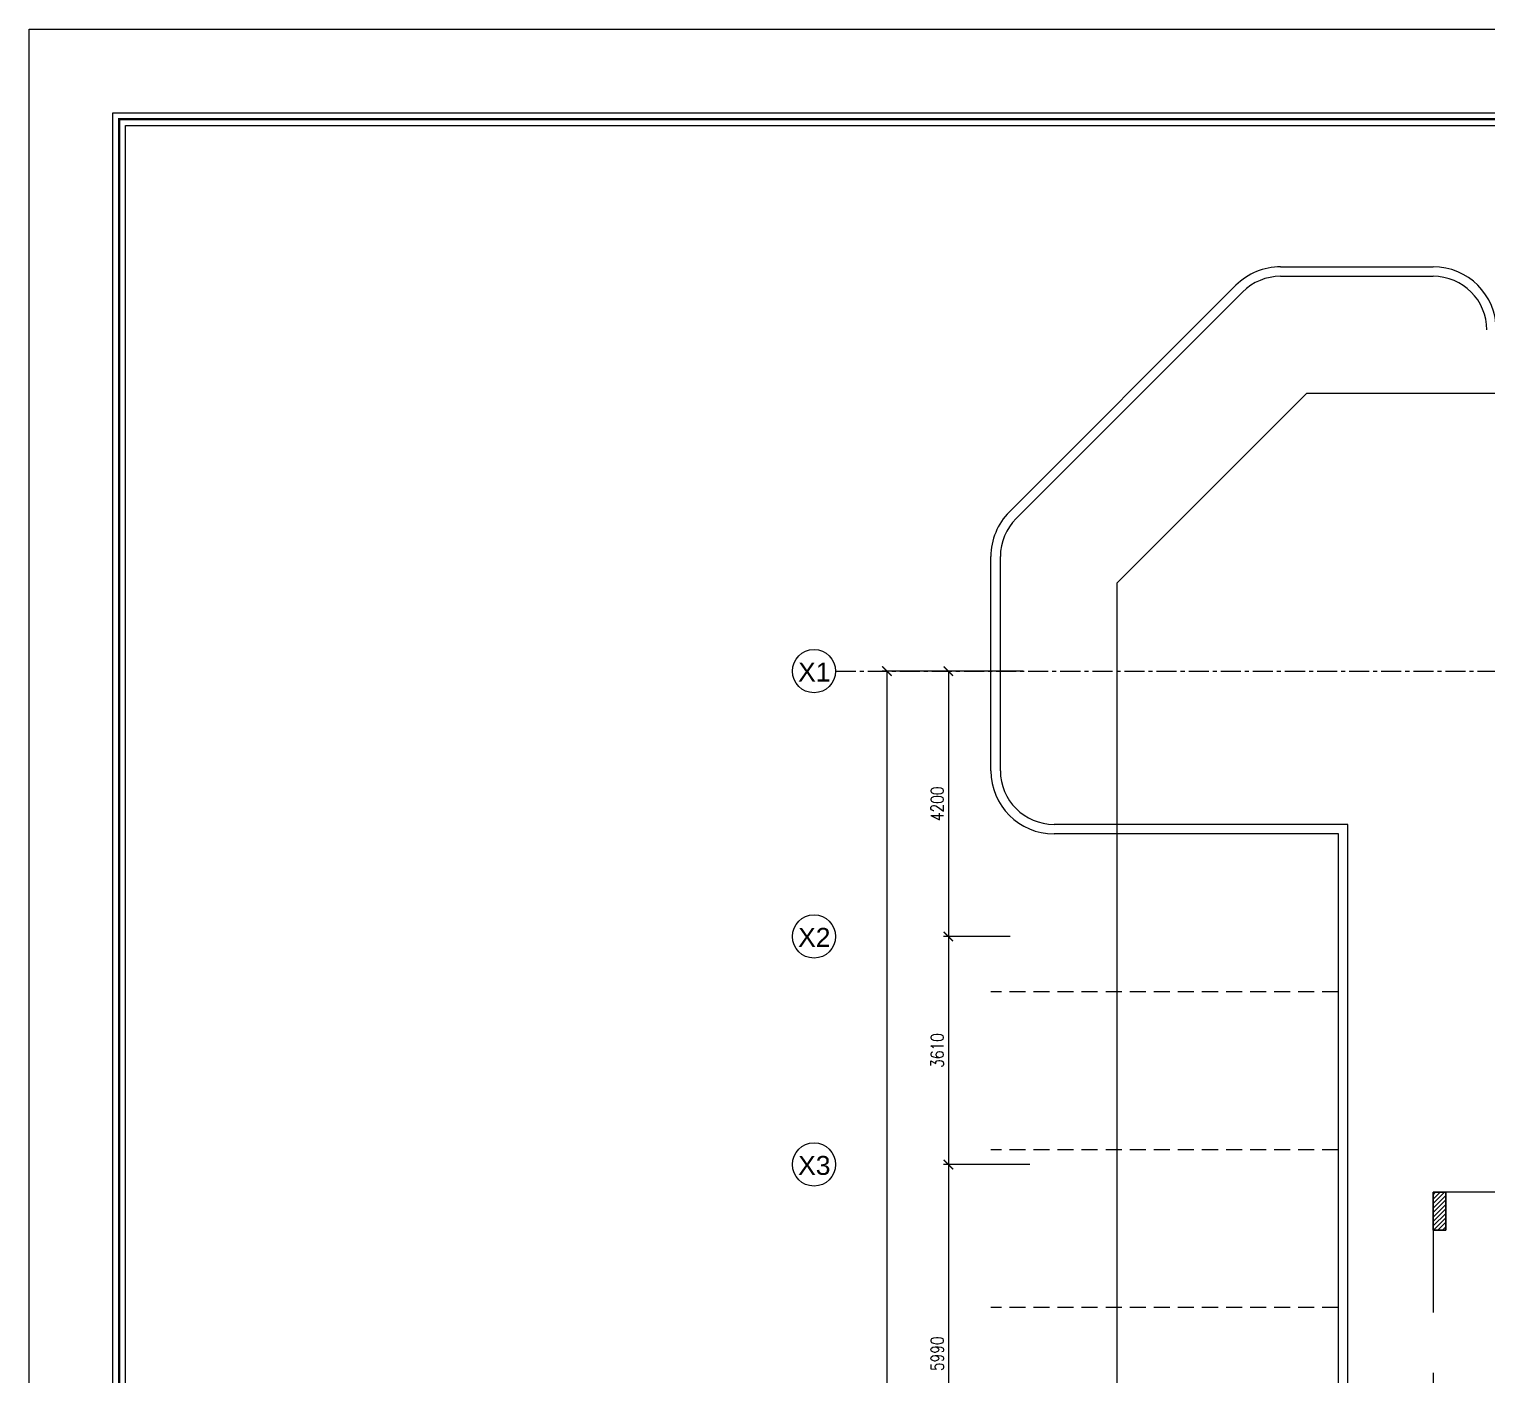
# Model space of a CAD drawing. Header units: millimetres. Extents: x -1288794 to 2153086, y -2701644 to -1428868.
# Drawn here: x 433437 to 456509, y -1485109 to -1463806 of the extents above; entities that cross this region are included whole.
import ezdxf
from ezdxf.enums import TextEntityAlignment as Align

# ---------------------------------------------------------------- set-up
doc = ezdxf.new("R2010")
doc.units = ezdxf.units.MM
doc.header["$LTSCALE"] = 100
doc.header["$PDMODE"] = 34
for name, pattern in [('CENTER', [50.8, 31.75, -6.35, 6.35, -6.35]), ('DASHED', [19.05, 12.7, -6.35]), ('DASHED2', [9.525, 6.35, -3.175])]:
    doc.linetypes.add(name, pattern=pattern)
for name, color, linetype in [('A-ANNO-DIMS', 1, 'Continuous'), ('A-ANNO-SYMB', 33, 'Continuous'), ('A-ANNO-TEXT', 8, 'Continuous'), ('A-AREA', 8, 'CENTER'), ('A-FLOR-OVHD', 4, 'DASHED2'), ('A-GRID', 253, 'CENTER'), ('A-WALL-FULL', 8, 'Continuous'), ('L-WALK', 8, 'Continuous'), ('LOGO LINE', 7, 'Continuous'), ('LOGO1LINE', 7, 'Continuous'), ('S-COL- HACT.', 9, 'Continuous'), ('S-COL.', 8, 'Continuous')]:
    doc.layers.add(name, color=color, linetype=linetype)
doc.styles.add('ROMANS', font='romans.shx', dxfattribs={"width": 0.8})
doc.styles.add('SANSSERIF', font='sas_____.pfb')
doc.dimstyles.new('100 of DIM2', dxfattribs={"dimscale": 0, "dimtxt": 200, "dimasz": 150, "dimexe": 75, "dimexo": 200, "dimgap": 75, "dimtad": 1, "dimdec": 0, "dimrnd": 5, "dimzin": 0, "dimdsep": 46, "dimtxsty": 'ROMANS', "dimblk": 'ARCHTICK', "dimcen": 100, "dimclrd": 94, "dimclre": 94, "dimclrt": 2, "dimadec": 0, "dimazin": 0, "dimtfac": 1, "dimtdec": 0, "dimtofl": 0, "dimtmove": 2, "dimatfit": 3, "dimldrblk": 'OPEN90', "dimfxl": 75, "dimtolj": 1, "dimtzin": 0, "dimarcsym": 0})

# ---------------------------------------------------------------- blocks, each defined once
blk = doc.blocks.new('_ArchTick')
at = {"color": 0, "linetype": 'ByBlock', "const_width": 0.15}
blk.add_lwpolyline([(-0.5, -0.5), (0.5, 0.5)], dxfattribs=at)
blk = doc.blocks.new('*D78')
at = {"layer": 'A-ANNO-DIMS', "color": 94, "lineweight": -2, "ltscale": 3, "transparency": 16777216}
for p, q in [((449169, -1473969), (446939, -1473969)), ((447014, -1473969), (447014, -1509169)), ((449169, -1509169), (446939, -1509169))]:
    blk.add_line(p, q, dxfattribs=at)
at = {"layer": 'Defpoints', "color": 0, "ltscale": 3, "transparency": 16777216}
for p in [(449369, -1473969), (447014, -1509169), (449369, -1509169)]:
    blk.add_point(p, dxfattribs=at)
at = {"layer": 'A-ANNO-DIMS', "color": 94, "lineweight": -2, "ltscale": 3, "transparency": 16777216, "xscale": 150, "yscale": 150, "zscale": 150}
for p, rotation in [((447014, -1473969), 90), ((447014, -1509169), 270)]:
    blk.add_blockref('_ArchTick', p, dxfattribs=dict(at, rotation=rotation))
at = {"layer": 'A-ANNO-DIMS', "color": 2, "ltscale": 3, "transparency": 16777216, "insert": (446839, -1491569), "char_height": 200, "attachment_point": 5, "rotation": 90, "style": 'ROMANS'}
blk.add_mtext('\\A1;35200', dxfattribs=at)
blk = doc.blocks.new('_Open90')
at = {"color": 0, "linetype": 'ByBlock', "lineweight": -2}
for p, q in [((0, 0), (-1, 0)), ((-0.5, 0.5), (0, 0)), ((0, 0), (-0.5, -0.5))]:
    blk.add_line(p, q, dxfattribs=at)
blk = doc.blocks.new('*D79')
at = {"layer": 'A-ANNO-DIMS', "color": 94, "lineweight": -2, "ltscale": 3, "transparency": 16777216}
for p, q in [((448964, -1473969), (447911, -1473969)), ((447986, -1473969), (447986, -1478169)), ((448964, -1478169), (447911, -1478169))]:
    blk.add_line(p, q, dxfattribs=at)
at = {"layer": 'Defpoints', "color": 0, "ltscale": 3, "transparency": 16777216}
for p in [(449164, -1473969), (447986, -1478169), (449164, -1478169)]:
    blk.add_point(p, dxfattribs=at)
at = {"layer": 'A-ANNO-DIMS', "color": 94, "lineweight": -2, "ltscale": 3, "transparency": 16777216, "xscale": 150, "yscale": 150, "zscale": 150}
for p, rotation in [((447986, -1473969), 90), ((447986, -1478169), 270)]:
    blk.add_blockref('_ArchTick', p, dxfattribs=dict(at, rotation=rotation))
at = {"layer": 'A-ANNO-DIMS', "color": 2, "ltscale": 3, "transparency": 16777216, "insert": (447811, -1476069), "char_height": 200, "attachment_point": 5, "rotation": 90, "style": 'ROMANS'}
blk.add_mtext('\\A1;4200', dxfattribs=at)
blk = doc.blocks.new('*D80')
at = {"layer": 'A-ANNO-DIMS', "color": 94, "lineweight": -2, "ltscale": 3, "transparency": 16777216}
for p, q in [((448964, -1478169), (447911, -1478169)), ((447986, -1478169), (447986, -1481779)), ((449278, -1481779), (447911, -1481779))]:
    blk.add_line(p, q, dxfattribs=at)
at = {"layer": 'Defpoints', "color": 0, "ltscale": 3, "transparency": 16777216}
for p in [(449164, -1478169), (447986, -1481779), (449478, -1481779)]:
    blk.add_point(p, dxfattribs=at)
at = {"layer": 'A-ANNO-DIMS', "color": 94, "lineweight": -2, "ltscale": 3, "transparency": 16777216, "xscale": 150, "yscale": 150, "zscale": 150}
for p, rotation in [((447986, -1478169), 90), ((447986, -1481779), 270)]:
    blk.add_blockref('_ArchTick', p, dxfattribs=dict(at, rotation=rotation))
at = {"layer": 'A-ANNO-DIMS', "color": 2, "ltscale": 3, "transparency": 16777216, "insert": (447811, -1479974), "char_height": 200, "attachment_point": 5, "rotation": 90, "style": 'ROMANS'}
blk.add_mtext('\\A1;3610', dxfattribs=at)
blk = doc.blocks.new('*D81')
at = {"layer": 'A-ANNO-DIMS', "color": 94, "lineweight": -2, "ltscale": 3, "transparency": 16777216}
for p, q in [((449278, -1481779), (447911, -1481779)), ((447986, -1481779), (447986, -1487769)), ((449278, -1487769), (447911, -1487769))]:
    blk.add_line(p, q, dxfattribs=at)
at = {"layer": 'Defpoints', "color": 0, "ltscale": 3, "transparency": 16777216}
for p in [(449478, -1481779), (447986, -1487769), (449478, -1487769)]:
    blk.add_point(p, dxfattribs=at)
at = {"layer": 'A-ANNO-DIMS', "color": 94, "lineweight": -2, "ltscale": 3, "transparency": 16777216, "xscale": 150, "yscale": 150, "zscale": 150}
for p, rotation in [((447986, -1481779), 90), ((447986, -1487769), 270)]:
    blk.add_blockref('_ArchTick', p, dxfattribs=dict(at, rotation=rotation))
at = {"layer": 'A-ANNO-DIMS', "color": 2, "ltscale": 3, "transparency": 16777216, "insert": (447811, -1484774), "char_height": 200, "attachment_point": 5, "rotation": 90, "style": 'ROMANS'}
blk.add_mtext('\\A1;5990', dxfattribs=at)

msp = doc.modelspace()

# ---------------------------------------------------------------- hatches: boundary and pattern name
at = {"layer": 'S-COL- HACT.', "linetype": 'Continuous', "ltscale": 3}
h = msp.add_hatch(dxfattribs=at)
h.set_pattern_fill('ANSI31', color=256, scale=400, style=0)
h.set_pattern_definition([(45, (1580014.344, -1109556.65), (-35.355339, 35.355339), [])])
h.paths.add_polyline_path([(455659.2, -1482218.6), (455659.2, -1482818.6), (455859.2, -1482818.6), (455859.2, -1482218.6)])

# ---------------------------------------------------------------- linework, layer by layer
at = {"layer": 'A-ANNO-SYMB', "ltscale": 3}
for centre in [(445859.8, -1473968.6), (445859.8, -1478168.6), (445859.8, -1481778.6)]:
    msp.add_circle(centre, 342.2, dxfattribs=at)
at = {"layer": 'A-AREA', "ltscale": 15}
for p, q in [((450659.2, -1472568.6), (453659.2, -1469568.6)), ((453659.2, -1469568.6), (485759.2, -1469568.6)), ((450659.2, -1512568.6), (450659.2, -1472568.6))]:
    msp.add_line(p, q, dxfattribs=at)
at = {"layer": 'A-FLOR-OVHD', "ltscale": 3}
msp.add_lwpolyline([(479259.2, -1472568.6), (470859.2, -1472568.6), (470859.2, -1473868.6), (469559.2, -1473868.6), (469559.2, -1472568.6), (465259.2, -1472568.6), (465259.2, -1472968.6), (463559.2, -1472968.6), (463559.2, -1472568.6), (456659.2, -1472568.6), (456659.2, -1482218.6), (455659.2, -1482218.6), (455659.2, -1486718.6)], dxfattribs=at)
at = {"layer": 'A-GRID', "ltscale": 0.1}
msp.add_line((446201.9, -1473968.6), (489741.5, -1473968.6), dxfattribs=at)
at = {"layer": 'A-WALL-FULL', "ltscale": 3}
for p, q in [((455859.2, -1482218.6), (455659.2, -1482218.6)), ((455659.2, -1482218.6), (455659.2, -1482818.6, 0)), ((455859.2, -1482818.6), (455859.2, -1482218.6)), ((455659.2, -1482818.6, 0), (455859.2, -1482818.6))]:
    msp.add_line(p, q, dxfattribs=at)
at = {"layer": 'A-WALL-FULL', "linetype": 'Continuous', "ltscale": 3}
msp.add_lwpolyline([(455659.2, -1482218.6), (455859.2, -1482218.6), (455859.2, -1482818.6), (455659.2, -1482818.6)], close=True, dxfattribs=at)
at = {"layer": 'L-WALK', "ltscale": 15}
for p, q in [((453244.9, -1467568.6), (455659.2, -1467568.6)), ((453244.9, -1467718.6), (455659.2, -1467718.6)), ((448952.1, -1471447.3), (452537.8, -1467861.5)), ((449058.1, -1471553.4), (452643.9, -1467967.6)), ((448659.2, -1475544.7), (448659.2, -1472154.4)), ((448809.2, -1475544.7), (448809.2, -1472154.4)), ((454159.2, -1503743.6), (454159.2, -1476544.7)), ((454309.2, -1503893.6), (454309.2, -1476394.7))]:
    msp.add_line(p, q, dxfattribs=at)
at = {"layer": 'L-WALK', "ltscale": 3}
for p, q in [((454309.2, -1476394.7), (449659.2, -1476394.7)), ((454159.2, -1476544.7), (449659.2, -1476544.7))]:
    msp.add_line(p, q, dxfattribs=at)
at = {"layer": 'L-WALK', "linetype": 'DASHED', "ltscale": 0.2}
for p, q in [((454159.2, -1479044.7), (448659.2, -1479044.7)), ((454159.2, -1481544.7), (448659.2, -1481544.7)), ((454159.2, -1484044.7), (448659.2, -1484044.7))]:
    msp.add_line(p, q, dxfattribs=at)
at = {"layer": 'L-WALK', "ltscale": 15}
for centre, radius, start, end in [((453244.9, -1468568.6), 1000, 90, 135), ((453244.9, -1468568.6), 850, 90, 135), ((449659.2, -1472154.4), 1000, 135, 180), ((449659.2, -1472154.4), 850, 135, 180)]:
    msp.add_arc(centre, radius, start, end, dxfattribs=at)
at = {"layer": 'L-WALK', "ltscale": 3}
for centre, radius, start, end in [((455659.2, -1468568.6), 1000, 0, 90), ((455659.2, -1468568.6), 850, 0, 90), ((449659.2, -1475544.7), 1000, 180, 270), ((449659.2, -1475544.7), 850, 180, 270)]:
    msp.add_arc(centre, radius, start, end, dxfattribs=at)
at = {"layer": 'LOGO LINE'}
msp.add_lwpolyline([(512195.3, -1519493.9), (433437.3, -1519493.9), (433437.3, -1463806.4), (512195.3, -1463806.4)], close=True, dxfattribs=at)
at = {"layer": 'LOGO1LINE'}
for points in [[(510869.4, -1518168), (434763.2, -1518168), (434763.2, -1465132.3), (510869.4, -1465132.3)], [(500560.7, -1517969.1), (434962.1, -1517969.1), (434962.1, -1465331.1), (500560.7, -1465331.1)]]:
    msp.add_lwpolyline(points, close=True, dxfattribs=at)
at = {"layer": 'LOGO1LINE', "const_width": 39.8}
msp.add_lwpolyline([(510770, -1518068.5), (434862.6, -1518068.5), (434862.6, -1465231.7), (510770, -1465231.7)], close=True, dxfattribs=at)
at = {"layer": 'S-COL.', "linetype": 'Continuous', "ltscale": 3}
msp.add_lwpolyline([(455659.2, -1482218.6), (455659.2, -1482818.6), (455859.2, -1482818.6), (455859.2, -1482218.6)], close=True, dxfattribs=at)
msp.add_lwpolyline([(455659.2, -1482218.6), (455659.2, -1482818.6), (455859.2, -1482818.6), (455859.2, -1482218.6)], close=True, dxfattribs=at)
msp.add_lwpolyline([(455659.2, -1482218.6), (455659.2, -1482818.6), (455859.2, -1482818.6), (455859.2, -1482218.6)], close=True, dxfattribs=at)

# ---------------------------------------------------------------- texts
at = {"layer": 'A-ANNO-TEXT', "style": 'SANSSERIF'}
for s, p in [('X1', (445864.4, -1474133.2)), ('X2', (445864.4, -1478333.2)), ('X3', (445864.4, -1481943.2))]:
    msp.add_text(s, height=300, dxfattribs=at).set_placement(p, align=Align.CENTER)

# ---------------------------------------------------------------- dimensions: what is measured, and where the dimension line sits
at = {"layer": 'A-ANNO-DIMS', "ltscale": 3}
for base, p1, p2, picture, middle in [((447013.9, -1509168.6), (449369.1, -1473968.6), (449369.1, -1509168.6), '*D78', (446838.9, -1491568.6)), ((447986.4, -1478168.6), (449164, -1473968.6), (449164, -1478168.6), '*D79', (447811.4, -1476068.6)), ((447986.4, -1481778.6), (449164, -1478168.6), (449478, -1481778.6), '*D80', (447811.4, -1479973.6)), ((447986.4, -1487768.6), (449478, -1481778.6), (449478, -1487768.6), '*D81', (447811.4, -1484773.6))]:
    dim = msp.add_linear_dim(base=base, p1=p1, p2=p2, angle=90, dimstyle='100 of DIM2', override={"dimscale": 1}, dxfattribs=at)
    dim.commit()
    dim.dimension.update_dxf_attribs({"geometry": picture, "text_midpoint": middle})

doc.saveas('drawing.dxf')
